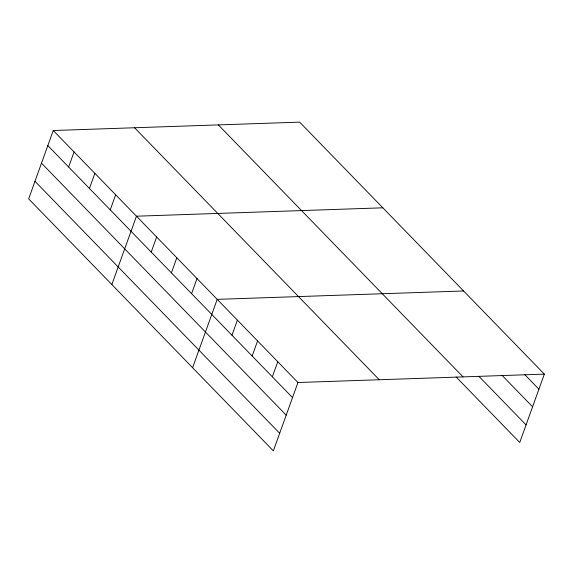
<?xml version="1.0" encoding="UTF-8"?>
<svg xmlns="http://www.w3.org/2000/svg" width="573" height="573" viewBox="0 0 573 573"><rect width="100%" height="100%" fill="white"/><g stroke="black" fill="none" stroke-linecap="round" stroke-linejoin="round"><path stroke-width="0.86" d="M53.26 130.522L28.65 198.874L273.35 450.865L297.953 382.513L53.26 130.522L299.65 122.135L544.35 374.126L519.74 442.478L456.122 376.962M68.631 167.015L74.06 151.938M89.431 188.438L94.853 173.361M110.231 209.854L115.653 194.777M111.85 284.552L136.453 216.2L382.85 207.813M151.215 252.063L156.644 236.986M171.399 272.855L176.828 257.778M191.59 293.641L197.019 278.564M192.6 367.708L217.203 299.357L463.6 290.969M231.965 335.219L237.394 320.142M252.149 356.012L257.578 340.935M272.34 376.798L277.769 361.721M297.953 382.513L544.35 374.126M524.854 374.713L538.921 389.203M502.005 375.286L532.589 406.787M478.971 376.389L526.071 424.901M218.342 124.907L463.041 376.891M134.569 127.758L379.262 379.741M47.831 145.599L292.524 397.59M41.5 163.176L286.199 415.167M34.982 181.29L279.674 433.281"/></g></svg>
